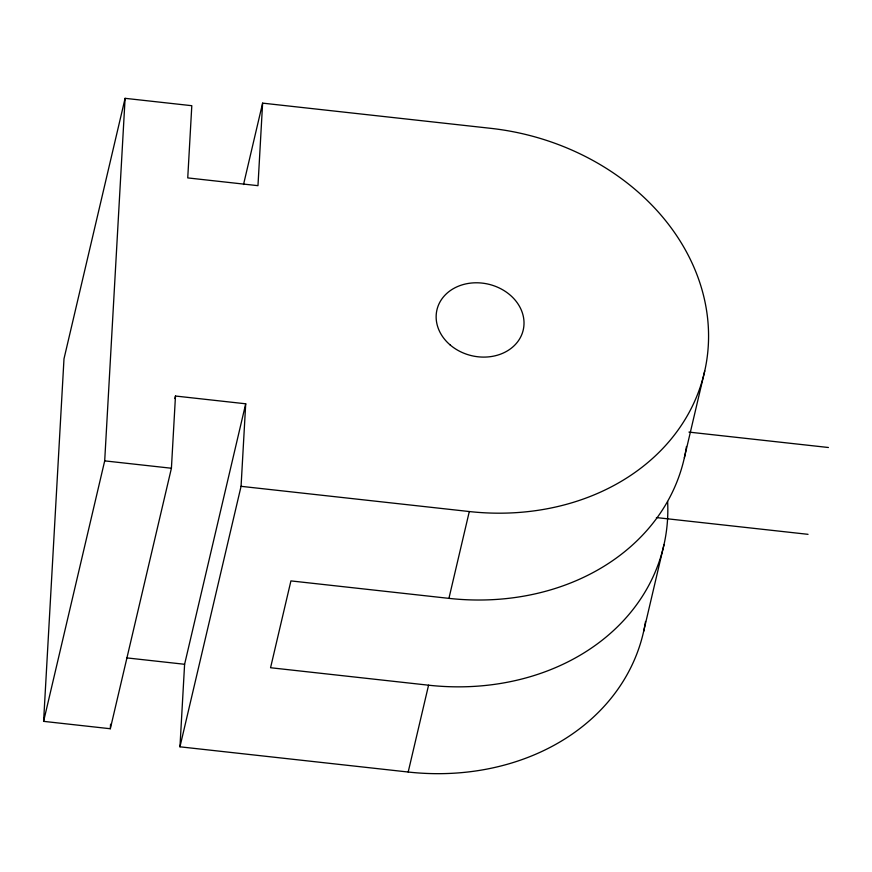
<?xml version="1.0" encoding="UTF-8"?>
<svg xmlns="http://www.w3.org/2000/svg" width="872" height="872" viewBox="0 0 872 872"><rect width="100%" height="100%" fill="white"/><g stroke="black" fill="none" stroke-linecap="round" stroke-linejoin="round"><path stroke-width="1.31" d="M241.064 486.325L245.708 403.791L175.479 396.03L171.413 468.242L110.319 728.741L43.6 721.362L63.994 358.817L125.099 98.329L191.807 105.697L187.742 177.91L257.97 185.671L262.614 103.136L490.849 128.347A230.382 190.99 13.2 0 1 708.315 345.159A230.382 190.99 13.2 0 1 469.3 511.537L241.064 486.325L179.959 746.813L408.194 772.025A230.382 190.99 13.2 0 0 645.531 621.453M43.6 721.362L104.695 460.874L125.099 98.329M110.319 728.741L110.57 724.229M179.959 746.813L184.602 664.279L245.708 403.791M174.891 398.537L175.479 396.03M243.528 184.537L262.614 103.136M408.194 772.025L428.566 685.196A230.382 190.99 13.2 0 0 667.625 501.498M428.566 685.196L270.56 667.734L290.921 580.905L448.927 598.366L469.3 511.537M643.645 631.415L664.006 544.586M684.367 457.756L704.74 370.916M688.934 432.098L828.4 447.5M656.387 517.576L808.039 534.329M104.695 460.874L171.413 468.242M126.538 657.87L184.602 664.279M686.46 446.486A230.382 190.99 13.2 0 1 448.927 598.366M450.007 344.822A44.309 36.733 13.2 0 0 522.862 331.415A44.309 36.733 13.2 0 0 467.37 283.596A44.309 36.733 13.2 0 0 450.007 344.822"/></g></svg>
